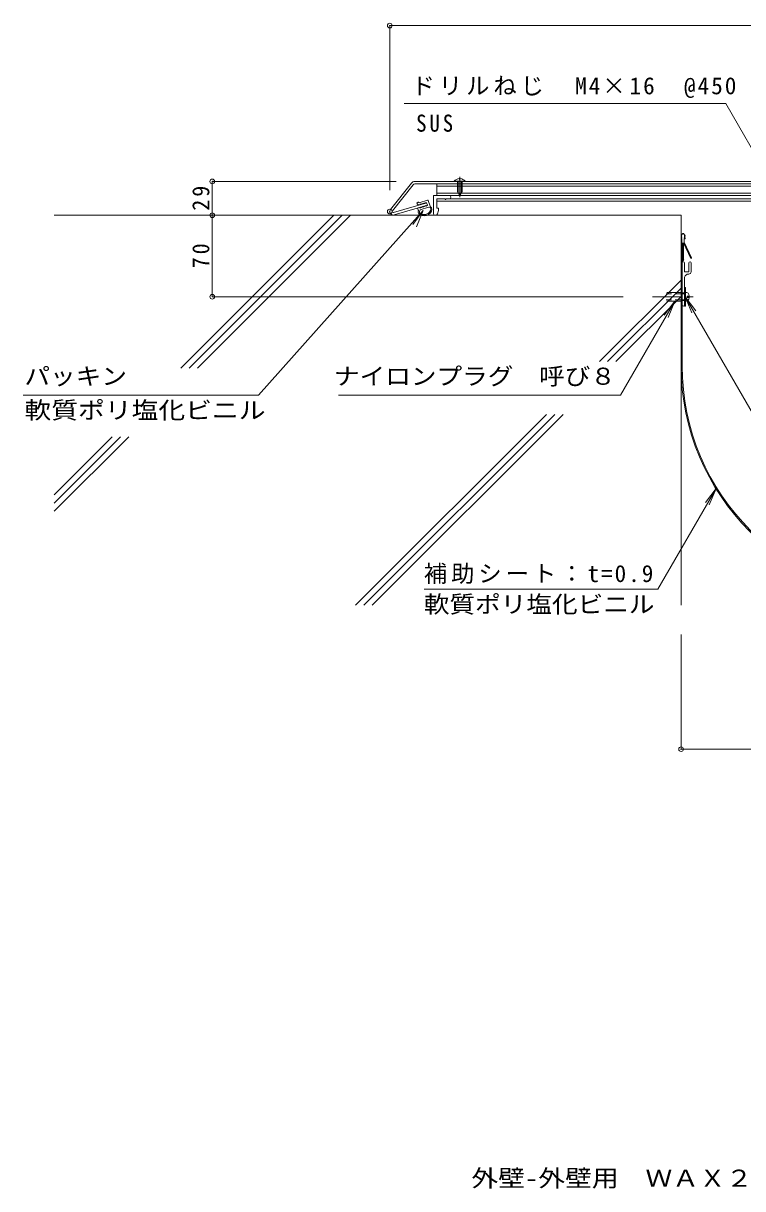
# Model space of a CAD drawing. Units: millimetres, scale not verified. Extents: x -755 to 657, y -677 to 339.
# Drawn here: x -755 to -137, y -677 to 324 of the extents above; entities that cross this region are included whole.
import ezdxf
from ezdxf.enums import TextEntityAlignment as Align

# ---------------------------------------------------------------- set-up
doc = ezdxf.new("R2010")
doc.units = ezdxf.units.MM
doc.header["$LTSCALE"] = 5
doc.header["$PDMODE"] = 32
doc.header["$PDSIZE"] = 4
doc.linetypes.add('CHAIN1', pattern=[8, 5, -1, 1, -1])
doc.linetypes.add('DASHED1', pattern=[1.8, 1.2, -0.6])
for name, color, linetype, lineweight in [('A-1', 2, 'Continuous', 9), ('A-4', 4, 'Continuous', 9), ('A-5', 7, 'Continuous', 9), ('A-6', 6, 'Continuous', 5), ('A-D', 2, 'Continuous', 9), ('A-E', 4, 'Continuous', 9), ('A-F', 2, 'Continuous', 9)]:
    doc.layers.add(name, color=color, linetype=linetype, lineweight=lineweight)
doc.layers.add('F-5_F-5ﾚｲﾔ', color=2, linetype='Continuous')
doc.styles.add('ＭＳ ゴシック', font='')
doc.styles.get('ＭＳ ゴシック').set_extended_font_data('MS Gothic')

msp = doc.modelspace()

# ---------------------------------------------------------------- linework, layer by layer
at = {"layer": 'A-1'}
for p, q in [((-399.61, 176.263), (-399.61, 186.263)), ((170.39, 184.263), (-399.61, 184.263)), ((-402.11, 176.263), (-389.11, 176.263)), ((170.39, 176.263), (-400.61, 176.263)), ((170.39, 178.263), (-399.61, 178.263)), ((-392.61, 173.263), (-399.61, 173.263)), ((-399.61, 165.263), (-399.61, 173.263)), ((-392.61, 173.263), (-399.61, 173.263)), ((170.39, 171.263), (-399.61, 171.263)), ((-392.513, 172.998), (-392.71, 173.224)), ((-392.61, 173.086), (-392.61, 173.263)), ((-392.321, 172.908), (-391.61, 173.263)), ((-389.11, 173.263), (-391.61, 173.263)), ((170.468, 173.263), (-391.61, 173.263)), ((-398.41, 165.263), (-399.61, 165.263)), ((-399.291, 160.334), (-398.41, 163.286)), ((-398.41, 165.263), (-398.41, 163.286)), ((-400.728, 159.263), (-401.11, 159.263))]:
    msp.add_line(p, q, dxfattribs=at)
for centre, radius, start, end in [((-402.11, 175.763), 0.5, 90, 180), ((-392.41, 173.086), 0.2, 180, 296.56505), ((-389.11, 174.763), 1.5, 270, 90), ((-401.11, 160.763), 1.5, 180, 270), ((-400.728, 160.763), 1.5, 270, 343.39296)]:
    msp.add_arc(centre, radius, start, end, dxfattribs=at)
at = {"layer": 'A-4', "color": 7}
for p, q in [((209.89, 322.079), (-440.11, 322.079)), ((-440.11, 322.079), (-440.11, 180.844)), ((-151.809, 255.349), (-427.699, 255.349)), ((-592.458, 159.263), (-592.458, 188.263)), ((-592.458, 188.263), (-434.693, 188.263)), ((-411.34, 163.214), (-420.472, 151.313)), ((-592.458, 159.263), (-592.458, 89.263)), ((-592.458, 89.263), (-239.718, 89.263)), ((-195.58, 85.435), (-242.178, 4.724)), ((-195.58, 85.435), (-204.711, 73.534)), ((-195.58, 85.435), (-201.32, 71.577)), ((-186.573, 89.213), (-177.441, 77.313)), ((-186.573, 89.213), (-180.832, 75.355)), ((-186.573, 89.213), (-100.345, -60.137)), ((-552.844, 4.724), (-754.642, 4.724)), ((-484.155, 4.724), (-242.178, 4.724)), ((-160.133, -75.486), (-169.264, -87.386)), ((-210.049, -161.943), (-410.687, -161.943)), ((-190.094, -299.226), (-190.094, -200.683)), ((209.89, -299.226), (-190.094, -299.226))]:
    msp.add_line(p, q, dxfattribs=at)
at = {"layer": 'A-4', "color": 3}
for p, q in [((-420.047, 185.508), (-437.893, 163.073)), ((-418.482, 188.263), (188.261, 188.263)), ((-436.826, 161.492), (-408.453, 169.897)), ((-407.885, 167.979), (-408.476, 169.975))]:
    msp.add_line(p, q, dxfattribs=at)
at = {"layer": 'A-4'}
for p, q in [((-188.557, 143.566), (-189.344, 142.778)), ((-188.132, 143.566), (-187.345, 142.778)), ((-190.094, 121.383), (-189.592, 135.801)), ((-189.592, 135.801), (-189.344, 137.06)), ((-189.344, 139.153), (-189.344, 137.06)), ((-189.296, 121.383), (-188.794, 135.562)), ((-188.794, 121.363), (-188.794, 135.562)), ((-187.345, 139.153), (-187.345, 136.153)), ((-189.296, 121.383), (-190.094, 121.383)), ((-189.377, 120.049), (-189.21, 120.271)), ((-189.21, 120.271), (-189.069, 120.506)), ((-189.069, 120.506), (-189.001, 120.65)), ((-189.001, 120.65), (-188.975, 120.713)), ((-188.975, 120.713), (-188.935, 120.825)), ((-188.935, 120.825), (-188.899, 120.94)), ((-188.899, 120.94), (-188.867, 121.057)), ((-188.867, 121.057), (-188.838, 121.175)), ((-188.838, 121.175), (-188.81, 121.294)), ((-188.81, 121.294), (-188.794, 121.363)), ((-188.647, 119.906), (-188.461, 120.118)), ((-188.461, 120.118), (-188.295, 120.34)), ((-188.295, 120.34), (-188.154, 120.575)), ((-188.154, 120.575), (-188.086, 120.719)), ((-188.086, 120.719), (-188.06, 120.782)), ((-188.06, 120.782), (-188.019, 120.895)), ((-188.019, 120.895), (-187.984, 121.009)), ((-187.984, 121.009), (-187.952, 121.126)), ((-187.952, 121.126), (-187.922, 121.244)), ((-187.922, 121.244), (-187.895, 121.363)), ((-187.895, 121.363), (-187.879, 121.432)), ((-190.095, 30.066), (-190.095, 119.318)), ((-190.094, 119.318), (-189.971, 119.433)), ((-189.971, 119.433), (-189.762, 119.633)), ((-189.762, 119.633), (-189.562, 119.837)), ((-189.562, 119.837), (-189.377, 120.049)), ((-189.195, 30.066), (-189.195, 119.387)), ((-189.178, 119.387), (-189.055, 119.502)), ((-189.055, 119.502), (-188.847, 119.702)), ((-188.847, 119.702), (-188.647, 119.906))]:
    msp.add_line(p, q, dxfattribs=at)
at = {"layer": 'A-4', "color": 7}
for points in [[(-151.809, 255.349), (-114.674, 191.03), (-123.806, 202.93)], [(-552.844, 4.724), (-411.34, 163.214), (-417.08, 149.355)], [(-210.049, -161.943), (-160.133, -75.486), (-165.873, -89.344)]]:
    msp.add_lwpolyline(points, dxfattribs=at)
at = {"layer": 'A-4'}
for points in [[(-189.344, 140.403), (-189.455, 140.263), (-189.64, 140.019), (-189.807, 139.767), (-189.947, 139.503), (-190.011, 139.342), (-190.024, 139.302), (-190.046, 139.234), (-190.065, 139.164), (-190.094, 139.054)], [(-189.344, 141.653), (-189.455, 141.513), (-189.64, 141.269), (-189.807, 141.017), (-189.947, 140.753), (-190.011, 140.592), (-190.024, 140.553), (-190.046, 140.484), (-190.065, 140.414), (-190.085, 140.344)], [(-189.344, 142.778), (-189.438, 142.67), (-189.597, 142.48), (-189.744, 142.286), (-189.874, 142.082), (-189.939, 141.958), (-189.964, 141.904), (-190.003, 141.808), (-190.041, 141.71), (-190.075, 141.611)], [(-187.345, 142.778), (-187.25, 142.67), (-187.093, 142.48), (-186.945, 142.286), (-186.815, 142.082), (-186.751, 141.958), (-186.725, 141.904), (-186.686, 141.808), (-186.649, 141.71), (-186.614, 141.611), (-186.594, 141.553)], [(-187.345, 141.653), (-187.235, 141.513), (-187.05, 141.269), (-186.882, 141.017), (-186.743, 140.753), (-186.678, 140.592), (-186.665, 140.553), (-186.644, 140.484), (-186.624, 140.414), (-186.605, 140.344), (-186.594, 140.303)], [(-187.345, 140.403), (-187.235, 140.263), (-187.05, 140.019), (-186.882, 139.767), (-186.743, 139.503), (-186.678, 139.342), (-186.665, 139.302), (-186.644, 139.234), (-186.624, 139.164), (-186.605, 139.094), (-186.594, 139.053)], [(-187.895, 121.363), (-187.895, 135.438), (-181.745, 122.214)], [(-187.345, 136.153), (-181.02, 122.552), (-181.745, 122.214)]]:
    msp.add_lwpolyline(points, dxfattribs=at)
at = {"layer": 'A-4', "color": 3}
for centre, radius, start, end in [((-418.482, 184.263), 4, 90, 141.5), ((-418.482, 184.263), 2, 90, 141.5), ((-437.11, 162.451), 1, 141.5, 286.5)]:
    msp.add_arc(centre, radius, start, end, dxfattribs=at)
at = {"layer": 'A-4'}
for centre, radius, start, end in [((-189.351, 138.843), 2.811, 89.86011, 105.33086), ((-189.351, 137.593), 2.811, 89.86011, 105.33086), ((-188.344, 143.353), 0.3, 45, 135), ((-187.338, 138.843), 2.811, 74.66914, 90.13989), ((-187.338, 137.593), 2.811, 74.66914, 90.13989), ((-189.351, 136.343), 2.811, 89.86011, 105.33086), ((-187.338, 136.343), 2.811, 74.66914, 90.13989), ((10.805, 30.066), 200.9, 180, 270), ((10.805, 30.066), 200, 180, 270)]:
    msp.add_arc(centre, radius, start, end, dxfattribs=at)
at = {"layer": 'A-4', "color": 7}
for p in [(-440.11, 322.079), (-592.458, 188.263), (-592.458, 159.263), (-440.11, 162.451), (-592.458, 89.263), (-190.094, -299.226)]:
    msp.add_point(p, dxfattribs=at)
at = {"layer": 'A-5', "color": 3}
for p, q in [((-421.612, 186.753), (-439.458, 164.318)), ((-436.258, 159.574), (-407.885, 167.979))]:
    msp.add_line(p, q, dxfattribs=at)
msp.add_arc((-437.11, 162.451), 3, 141.5, 286.5, dxfattribs=at)
at = {"layer": 'A-6'}
for p, q in [((-190.094, 159.263), (-728.149, 159.263)), ((-619.322, 27.976), (-488.035, 159.263)), ((-612.251, 27.976), (-480.964, 159.263)), ((-605.18, 27.976), (-473.893, 159.263)), ((-190.094, 159.263), (-190.094, 103.65)), ((-190.094, 103.65), (-260.214, 33.53)), ((-190.094, 96.579), (-253.143, 33.53)), ((-190.094, 89.508), (-246.072, 33.53)), ((-190.094, 89.508), (-190.094, -175.683)), ((-469.428, -175.683), (-305.549, -11.805)), ((-462.357, -175.683), (-298.478, -11.805)), ((-455.286, -175.683), (-291.407, -11.805)), ((-728.149, -80.851), (-678.258, -30.96)), ((-728.149, -87.922), (-671.187, -30.96)), ((-728.149, -94.993), (-664.116, -30.96))]:
    msp.add_line(p, q, dxfattribs=at)
at = {"layer": 'A-D'}
for p, q in [((-400.61, 186.263), (-200.906, 186.263)), ((-382.11, 182.563), (-382.11, 182.181)), ((-196.906, 186.263), (166.259, 186.263)), ((-402.61, 175.763), (-402.61, 160.763))]:
    msp.add_line(p, q, dxfattribs=at)
at = {"layer": 'A-E', "color": 2}
for p, q in [((-380.61, 190.743), (-380.61, 190.342)), ((-379.61, 190.342), (-380.61, 190.342)), ((-379.61, 190.743), (-379.61, 190.342)), ((-384.81, 188.551), (-384.81, 188.263)), ((-375.41, 188.551), (-384.81, 188.551)), ((-375.41, 188.263), (-384.81, 188.263)), ((-382.11, 188.263), (-382.11, 185.23)), ((-382.11, 185.23), (-382.11, 179.727)), ((-381.51, 188.263), (-381.51, 178.688)), ((-378.71, 188.263), (-378.71, 178.688)), ((-378.11, 188.263), (-378.11, 179.727)), ((-375.41, 188.551), (-375.41, 188.263)), ((-380.11, 176.263), (-382.11, 179.727)), ((-380.11, 176.263), (-378.11, 179.727))]:
    msp.add_line(p, q, dxfattribs=at)
at = {"layer": 'A-E', "color": 2, "linetype": 'CHAIN1'}
msp.add_line((-380.11, 192.169), (-380.11, 174.642), dxfattribs=at)
at = {"layer": 'A-E', "color": 3}
for p, q in [((-418.482, 186.263), (-400.61, 186.263)), ((-400.61, 186.263), (188.261, 186.263))]:
    msp.add_line(p, q, dxfattribs=at)
at = {"layer": 'A-E'}
for p, q in [((-415.77, 170.482), (-417.039, 169.626)), ((-415.092, 170.369), (-414.853, 170.054)), ((-414.853, 170.054), (-407.67, 172.274)), ((-405.4, 167.13), (-407.055, 171.938)), ((-417.039, 169.626), (-415.828, 168.03)), ((-415.413, 168.31), (-415.828, 168.03)), ((-415.413, 168.31), (-413.952, 168.238)), ((-414.482, 165.833), (-414.302, 165.366)), ((-414.302, 165.366), (-413.147, 166.262)), ((-414.073, 168.724), (-413.952, 168.238)), ((-414.073, 168.724), (-412.613, 168.653)), ((-406.821, 166.195), (-413.942, 163.906)), ((-412.967, 165.795), (-413.147, 166.262)), ((-412.967, 165.795), (-411.812, 166.691)), ((-412.734, 169.139), (-412.613, 168.653)), ((-412.734, 169.139), (-411.273, 169.067)), ((-411.632, 166.224), (-411.812, 166.691)), ((-411.632, 166.224), (-410.477, 167.12)), ((-411.394, 169.553), (-411.273, 169.067)), ((-411.394, 169.553), (-409.934, 169.481)), ((-410.298, 166.653), (-410.477, 167.12)), ((-410.298, 166.653), (-409.142, 167.549)), ((-410.055, 169.967), (-409.934, 169.481)), ((-410.055, 169.967), (-408.594, 169.895)), ((-408.963, 167.082), (-409.142, 167.549)), ((-408.963, 167.082), (-407.807, 167.978)), ((-408.296, 169.397), (-407.807, 167.978))]:
    msp.add_line(p, q, dxfattribs=at)
msp.add_lwpolyline([(-415.84, 163.792), (-416.389, 165.22), (-414.482, 165.833)], dxfattribs=at)
at = {"layer": 'A-E', "color": 2}
for start, end in [(94.70146, 140.39801), (39.60199, 85.29808)]:
    msp.add_arc((-380.11, 184.663), 6.1, start, end, dxfattribs=at)
at = {"layer": 'A-E'}
for centre, start, end in [((-415.491, 170.067), 37.17761, 124), ((-407.522, 171.797), 14, 107.17989), ((-415.374, 163.971), 201, 273.19142), ((-405.873, 166.967), 321.65065, 19)]:
    msp.add_arc(centre, 0.5, start, end, dxfattribs=at)
for major_axis, ratio, start_param, end_param in [((5.695, 1.961), 0.6759, 2.57895806, 6.78885435), ((4.75, 1.636), 0.6113, 2.37724145, 6.98016546)]:
    msp.add_ellipse((-409.821, 163.077), major_axis=major_axis, ratio=ratio, start_param=start_param, end_param=end_param, dxfattribs=at)
at = {"layer": 'A-F'}
for p, q in [((-189.194, 82.263), (-189.194, 118.263)), ((-187.194, 118.263), (-187.194, 110.763)), ((-183.444, 110.763), (-187.194, 110.763)), ((-183.444, 110.763), (-183.444, 118.263)), ((-181.444, 110.757), (-181.444, 118.263)), ((-187.194, 81.263), (-187.194, 105.263)), ((-189.194, 93.063), (-202.194, 93.063)), ((-189.194, 91.813), (-186.194, 91.813)), ((-186.194, 97.263), (-187.194, 97.263)), ((-186.194, 92.513), (-187.194, 92.513)), ((-186.194, 97.263), (-186.194, 81.263)), ((-183.294, 90.163), (-183.294, 88.363)), ((-202.194, 85.463), (-189.194, 85.463)), ((-189.194, 86.713), (-186.194, 86.713)), ((-187.194, 86.013), (-189.194, 86.013)), ((-186.194, 86.013), (-187.194, 86.013)), ((-186.194, 86.013), (-187.194, 86.013)), ((-186.194, 81.263), (-187.194, 81.263))]:
    msp.add_line(p, q, dxfattribs=at)
at = {"layer": 'A-F', "linetype": 'DASHED1'}
for p, q in [((-189.194, 91.813), (-202.763, 91.813)), ((-189.194, 86.713), (-202.763, 86.713)), ((-184.929, 88.767), (-184.929, 89.758)), ((-183.778, 89.758), (-184.929, 89.758)), ((-183.778, 88.767), (-184.929, 88.767))]:
    msp.add_line(p, q, dxfattribs=at)
at = {"layer": 'A-F', "linetype": 'CHAIN1'}
msp.add_line((-214.718, 89.263), (-175.193, 89.263), dxfattribs=at)
at = {"layer": 'A-F', "color": 5, "lineweight": 5}
msp.add_line((-184.056, 89.626), (-183.885, 89.797), dxfattribs=at)
at = {"layer": 'A-F'}
msp.add_lwpolyline([(-186.194, 92.513), (-187.194, 92.513), (-189.194, 92.513)], dxfattribs=at)
for centre, radius, start, end in [((-188.194, 118.263), 1, 0, 180), ((-183.444, 110.757), 2, 267.39302, 0), ((-182.444, 118.263), 1, 0, 180), ((-183.694, 105.263), 3.5, 87.39308, 180), ((-186.194, 90.163), 2.9, 0, 90), ((-188.194, 82.263), 1, 180, 359.29224), ((-186.194, 88.363), 2.9, 270, 0)]:
    msp.add_arc(centre, radius, start, end, dxfattribs=at)
at = {"layer": 'A-F', "linetype": 'DASHED1'}
for centre, start, end in [((-183.778, 90.259), 270, 14.41449), ((-183.778, 88.267), 345.58551, 90)]:
    msp.add_arc(centre, 0.5, start, end, dxfattribs=at)

# ---------------------------------------------------------------- texts
at = {"layer": 'A-4', "color": 2, "style": 'ＭＳ ゴシック'}
for s, width, p in [('ナイロンプラグ\u3000呼び８', 1.1, (-488.021, 9.298)), ('パッキン', 1.1, (-753.687, 9.298)), ('軟質ポリ塩化ビニル', 1.15, (-753.687, -19.849)), ('軟質ポリ塩化ビニル', 1.1, (-410.892, -186.516))]:
    msp.add_text(s, height=14.66, dxfattribs=dict(at, width=width)).set_placement(p, align=Align.BOTTOM_LEFT)
at = {"layer": 'A-4', "color": 2, "char_height": 14.66, "attachment_point": 7, "style": 'ＭＳ ゴシック'}
for s, insert in [('\\T1.17;ドリルねじ\u3000M4×16\u3000@450', (-421.402, 259.922)), ('\\T1.27;\\W0.9;SUS', (-417.512, 230.775)), ('\\T1.17;補助シート：t=0.9', (-410.892, -157.369))]:
    msp.add_mtext(s, dxfattribs=dict(at, insert=insert))
at = {"layer": 'A-4', "color": 2, "char_height": 14.66, "attachment_point": 7, "rotation": 90, "style": 'ＭＳ ゴシック'}
for s, insert in [('\\T1.27;\\W0.95;29', (-594.778, 163.138)), ('\\T1.27;\\W0.95;70', (-594.778, 113.638))]:
    msp.add_mtext(s, dxfattribs=dict(at, insert=insert))
at = {"layer": 'F-5_F-5ﾚｲﾔ', "style": 'ＭＳ ゴシック', "width": 1.15}
msp.add_text('外壁-外壁用\u3000ＷＡＸ２２－４００Ｇ', height=14.66, dxfattribs=at).set_placement((-370.105, -679.346), align=Align.BOTTOM_LEFT)

doc.saveas('drawing.dxf')
